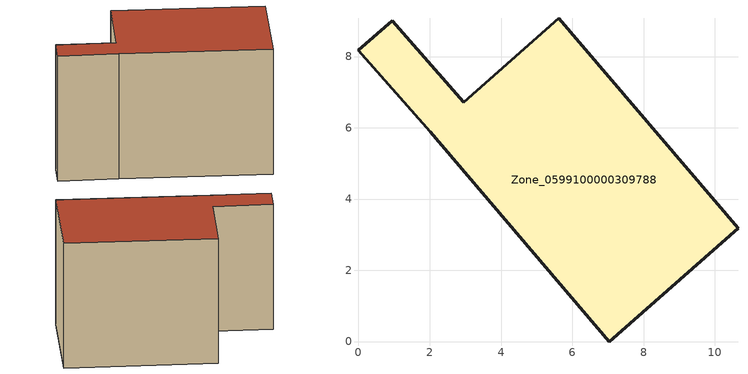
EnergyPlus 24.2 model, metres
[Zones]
Zone_0599100000309788
 floor ground (C_G): 0,8.17 0.94,9 2.95,6.72 5.62,9.07 10.65,3.18 7.03,0 2.01,5.89 z0
 wall outside (C_F): 7.03,0 10.65,3.18 5.62,9.07 2.95,6.72 0.94,9 0,8.17 2.01,5.89 7.03,0 z0:6.97
 roof outside (C_R): 0.94,9 0,8.17 2.01,5.89 7.03,0 10.65,3.18 5.62,9.07 2.95,6.72 z6.97
[BUILDING]
Pand.0599100000309788: North Axis=0; Terrain=City; Loads Convergence Tolerance Value=0.04; Temperature Convergence Tolerance Value=0.4; Solar Distribution=FullExterior; Maximum Number of Warmup Days=25; Minimum Number of Warmup Days=1
[Site:Location]
Rotterdam.The.Hague.AP_ZH_NLD Design_Conditions: Latitude=51.96; Longitude=4.45; Time Zone=1; Elevation=-4.5
[SITE:GROUNDTEMPERATURE:BUILDINGSURFACE]
18, 18, 18, 18, 18, 18, 18, 18, 18, 18, 18, 18
[MATERIAL] Thermal Absorptance=0.9; Solar Absorptance=0.7; Visible Absorptance=0.7
Name | Roughness | Thickness | Conductivity | Density | Specific Heat
G.TI.1946 | MediumSmooth | 0.15 | 1 | 540 | 1210
F.TI.1946 | Rough | 0.3 | 0.857143 | 1920 | 840
R.TI.1946 | MediumRough | 0.2 | 0.1 | 1500 | 1000
[CONSTRUCTION]
C_G: G.TI.1946
C_F: F.TI.1946
C_R: R.TI.1946
[ZONE]
Zone_0599100000309788: Type=1; Multiplier=1; Ceiling Height=Autocalculate; Volume=Autocalculate; Floor Area=autocalculate; Part of Total Floor Area=Yes
[ZONEINFILTRATION:DESIGNFLOWRATE]
Infil_Zone_0599100000309788: Zone or ZoneList or Space or SpaceList=Zone_0599100000309788; Schedule=AlwaysOn; Design Flow Rate Calculation Method=Flow/Area; Flow Rate per Floor Area=0.003; Constant Term Coefficient=1; Temperature Term Coefficient=0; Velocity Term Coefficient=0; Velocity Squared Term Coefficient=0
[HVACTEMPLATE:ZONE:IDEALLOADSAIRSYSTEM]
Zone_0599100000309788: Maximum Heating Supply Air Temperature=50; Minimum Cooling Supply Air Temperature=13; Maximum Heating Supply Air Humidity Ratio=0.0156; Minimum Cooling Supply Air Humidity Ratio=0.0077; Heating Limit=NoLimit; Cooling Limit=NoLimit; Dehumidification Control Type=ConstantSensibleHeatRatio; Cooling Sensible Heat Ratio=0.7; Dehumidification Setpoint=60; Humidification Control Type=None; Humidification Setpoint=30; Outdoor Air Method=None; Outdoor Air Flow Rate per Person=0.00944; Outdoor Air Flow Rate per Zone Floor Area=0; Outdoor Air Flow Rate per Zone=0; Demand Controlled Ventilation Type=None; Outdoor Air Economizer Type=NoEconomizer; Heat Recovery Type=None; Sensible Heat Recovery Effectiveness=0.7; Latent Heat Recovery Effectiveness=0.65
[ZONECONTROL:THERMOSTAT]
ThermostatControl_Zone_0599100000309788: Zone or ZoneList=Zone_0599100000309788; Control Type Schedule=DualSetpointControlType; Control 1=Thermostat_Zone_0599100000309788; Temperature Difference Between Cutout And Setpoint=0
[THERMOSTATSETPOINT:DUALSETPOINT]
Thermostat_Zone_0599100000309788: Heating Setpoint Temperature Schedule=HeatingSetpoint_Zone_0599100000309788; Cooling Setpoint Temperature Schedule=CoolingSetpoint_Zone_0599100000309788
[SCHEDULE:COMPACT]
HeatingSetpoint_Zone_0599100000309788: Through: 12/31, For: AllDays, Until: 24:00, 21
CoolingSetpoint_Zone_0599100000309788: Through: 12/31, For: AllDays, Until: 24:00, 24
DualSetpointControlType: Through: 12/31, For: AllDays, Until: 24:00, 4
AlwaysOn: Through: 12/31, For: AllDays, Until: 24:00, 1
